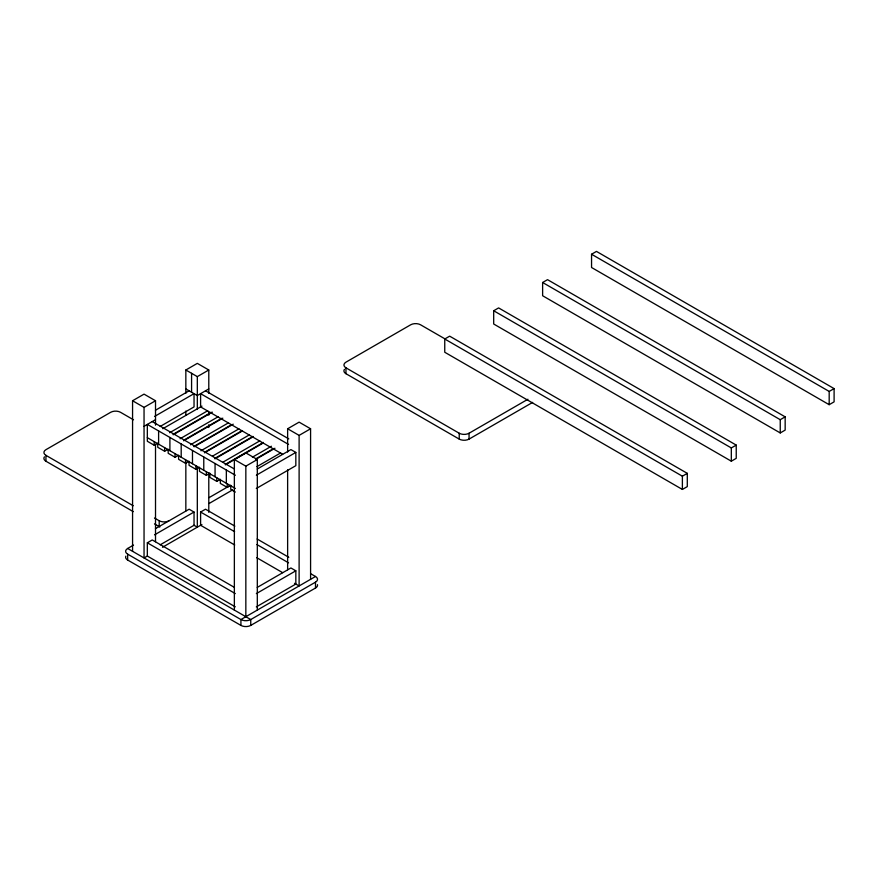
<?xml version="1.0" encoding="UTF-8"?>
<svg xmlns="http://www.w3.org/2000/svg" width="878" height="878" viewBox="0 0 878 878"><rect width="100%" height="100%" fill="white"/><g stroke="black" fill="none" stroke-linecap="round" stroke-linejoin="round"><path stroke-width="1.32" d="M132.567 551.318L132.567 400.752L144.047 394.134L155.516 400.752L155.516 425.171M185.84 393.267L185.84 370L197.32 363.371L208.788 370L208.788 393.267M132.567 400.752L144.047 407.381L155.516 400.752M185.84 370L197.32 376.618L208.788 370M155.45 410.256L189.121 390.82M154.561 416.446L194.038 393.662L194.038 406.909L160.18 426.456M144.047 426.313L155.516 419.684M208.788 388.921L197.32 395.55L185.84 388.921M162.759 428.749L201.951 406.13M169.652 432.722L207.647 410.783M235.381 475.25L147.328 424.414L147.328 441.261L154.21 445.234L157.766 443.181M173.207 434.27L211.214 412.32M173.196 434.775L212.377 412.144M180.078 438.748L218.073 416.809M157.755 443.686L157.755 447.286L164.636 451.259L168.203 449.196M183.634 440.284L221.64 418.345M183.623 440.789L222.814 418.169M190.504 444.773L228.51 422.823M168.181 449.712L168.181 453.3L175.062 457.273L178.629 455.221M194.071 446.309L230.881 425.051M194.049 446.814L233.241 424.184M200.93 450.787L238.937 428.848M178.607 455.726L178.607 459.326L185.499 463.299L189.055 461.246M204.497 452.324L241.307 431.076M204.475 452.839L242.482 430.9M212.553 456.121L249.363 434.873M189.044 461.751L189.044 465.34L195.926 469.324L199.493 467.261M214.923 458.349L252.93 436.41M214.912 458.854L252.908 436.915M222.979 462.146L259.789 440.888M199.471 467.765L199.471 471.365L206.352 475.338L209.919 473.286M225.35 464.374L263.356 442.435M234.36 610.089L234.36 459.523L245.84 452.905L257.309 459.523L257.309 610.089M287.633 452.038L287.633 428.771L299.113 422.142L310.582 428.771L310.582 579.326M225.339 464.879L263.334 442.94M444.751 339.007L449.668 336.164L687.298 473.352L687.298 486.61L682.382 489.441L444.751 352.254L444.751 339.007L682.382 476.194L687.298 473.352M493.688 310.757L498.605 307.915L736.236 445.102L736.236 458.349L731.319 461.191L493.688 324.004L493.688 310.757L731.319 447.945L736.236 445.102M542.626 282.496L547.543 279.665L785.162 416.852L785.162 430.099L780.246 432.942L542.626 295.754L542.626 282.496L780.246 419.695L785.162 416.852M591.553 254.247L596.469 251.404L834.1 388.603L834.1 401.85L829.183 404.692L591.553 267.494L591.553 254.247L829.183 391.434L834.1 388.603M252.414 457.197L271.412 446.233M209.897 473.791L209.897 477.391L216.778 481.363L220.345 479.3M255.97 458.733L273.782 448.449M255.959 459.249L274.957 448.274M234.36 459.523L245.84 466.152L257.309 459.523M287.633 428.771L299.113 435.389L310.582 428.771M256.903 466.646L280.653 452.938M257.243 469.028L290.914 449.591L295.831 452.422L295.831 465.68L256.299 488.497M155.45 528.644L189.121 509.207L194.038 512.039L194.038 525.285L160.18 544.832M209.063 497.639L230.255 485.402M220.323 479.816L220.323 483.405L227.215 487.389L230.771 485.325M317.474 584.671A6.958 4.017 0 0 1 315.498 588.03L250.757 625.41A6.958 4.017 0 0 1 240.923 625.41L127.65 560.021L127.65 554.15A6.958 4.017 0 0 1 127.65 548.476L133.544 545.073M256.354 475.217L295.831 452.422M154.561 534.834L194.038 512.039M209.063 503.511L232.604 489.913M235.282 606.83L147.328 556.048L147.328 542.802L152.245 539.959L234.349 587.36M234.722 544.997L200.601 525.285L200.601 512.039L205.518 509.207L234.843 526.131M147.493 555.95L144.047 557.936L144.047 407.381M162.485 547.29L201.907 524.528M445.322 339.084L420.54 324.783A6.958 4.017 0 0 0 410.706 324.783L345.965 362.164A6.958 4.017 0 0 0 345.965 367.838L459.227 433.238A6.958 4.017 0 0 0 469.061 433.238L527.919 399.249M344.45 369.331A6.958 4.017 0 0 0 345.965 373.71L459.227 439.099A6.958 4.017 0 0 0 469.061 439.099L532.639 402.398M257.243 587.415L290.914 567.967L295.831 570.81L295.831 584.057L256.299 606.885M256.354 593.605L295.831 570.81M315.498 588.03L315.498 582.169A6.958 4.017 0 0 0 315.498 576.484L240.923 619.55L127.65 554.15M315.498 582.169L250.757 619.55A6.958 4.017 0 0 1 240.923 619.55L240.923 625.41M205.518 390.82L288.796 438.901M288.566 444.444L200.601 393.662L200.601 406.909L282.65 454.277M152.245 421.572L234.349 468.984M133.5 419.794L120.516 412.298A6.958 4.017 0 0 0 110.683 412.298L45.941 449.679A6.958 4.017 0 0 0 45.941 455.353L45.941 461.224L133.247 511.633M147.328 437.661L235.348 488.486M235.348 492.075L230.76 489.43L230.76 485.83M257.122 539.004L288.796 557.289M310.779 573.762L315.498 576.484M200.601 512.039L234.613 531.684M256.903 544.547L288.566 562.831M256.65 557.651L282.65 572.665M193.873 525.198L197.32 527.184L197.32 466.964M294.525 583.299L299.113 585.955L299.113 435.389M45.941 455.353L133.247 505.761M154.484 518.02L159.203 520.753A6.958 4.017 0 0 0 169.037 520.753M154.484 523.892L159.203 526.613A6.958 4.017 0 0 0 159.884 526.965M147.328 542.802L235.293 593.583M127.65 548.476L250.757 619.55L250.757 625.41M829.183 391.434L829.183 404.692M780.246 419.695L780.246 432.942M731.319 447.945L731.319 461.191M682.382 476.194L682.382 489.441M469.061 433.238L469.061 439.099M459.227 433.238L459.227 439.099M345.965 367.838L345.965 373.71M287.633 469.829L287.633 569.745M245.84 466.152L245.84 616.707M227.215 483.789L227.215 487.389M226.348 470.037L226.348 483.295M216.778 477.764L216.778 481.363M215.066 463.518L215.066 476.776M208.788 412.43L208.788 415.162M208.788 424.743L208.788 427.487M208.788 472.649L208.788 512.346M206.352 471.749L206.352 475.338M203.773 457.01L203.773 470.257M197.32 376.618L197.32 409.477M195.926 465.724L195.926 469.324M192.48 450.491L192.48 463.738M191.58 373.315L191.58 392.236M185.84 411.058L185.84 415.162M185.84 461.707L185.84 510.974M185.499 459.699L185.499 463.299M181.197 443.972L181.197 457.219M175.062 453.685L175.062 457.273M169.904 437.453L169.904 450.699M164.636 447.659L164.636 451.259M159.203 520.753L159.203 526.613M158.611 430.933L158.611 444.18M155.516 444.367L155.516 541.715M154.21 441.634L154.21 445.234M45.941 461.224A6.958 4.017 0 0 1 44.427 456.845M127.65 560.021A6.958 4.017 0 0 1 125.85 556.147"/></g></svg>
